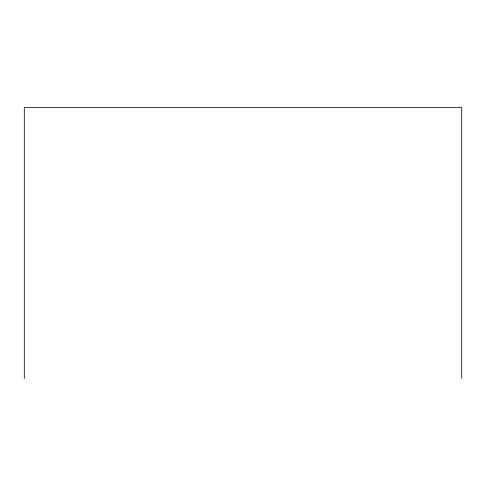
<?xml version="1.0" encoding="UTF-8"?>
<svg xmlns="http://www.w3.org/2000/svg" width="486" height="486" viewBox="0 0 486 486"><rect width="100%" height="100%" fill="white"/><g stroke="black" fill="none" stroke-linecap="round" stroke-linejoin="round"><path stroke-width="0.73" d="M461.7 378.521L461.7 107.479L24.3 107.479L24.3 378.521"/></g></svg>
